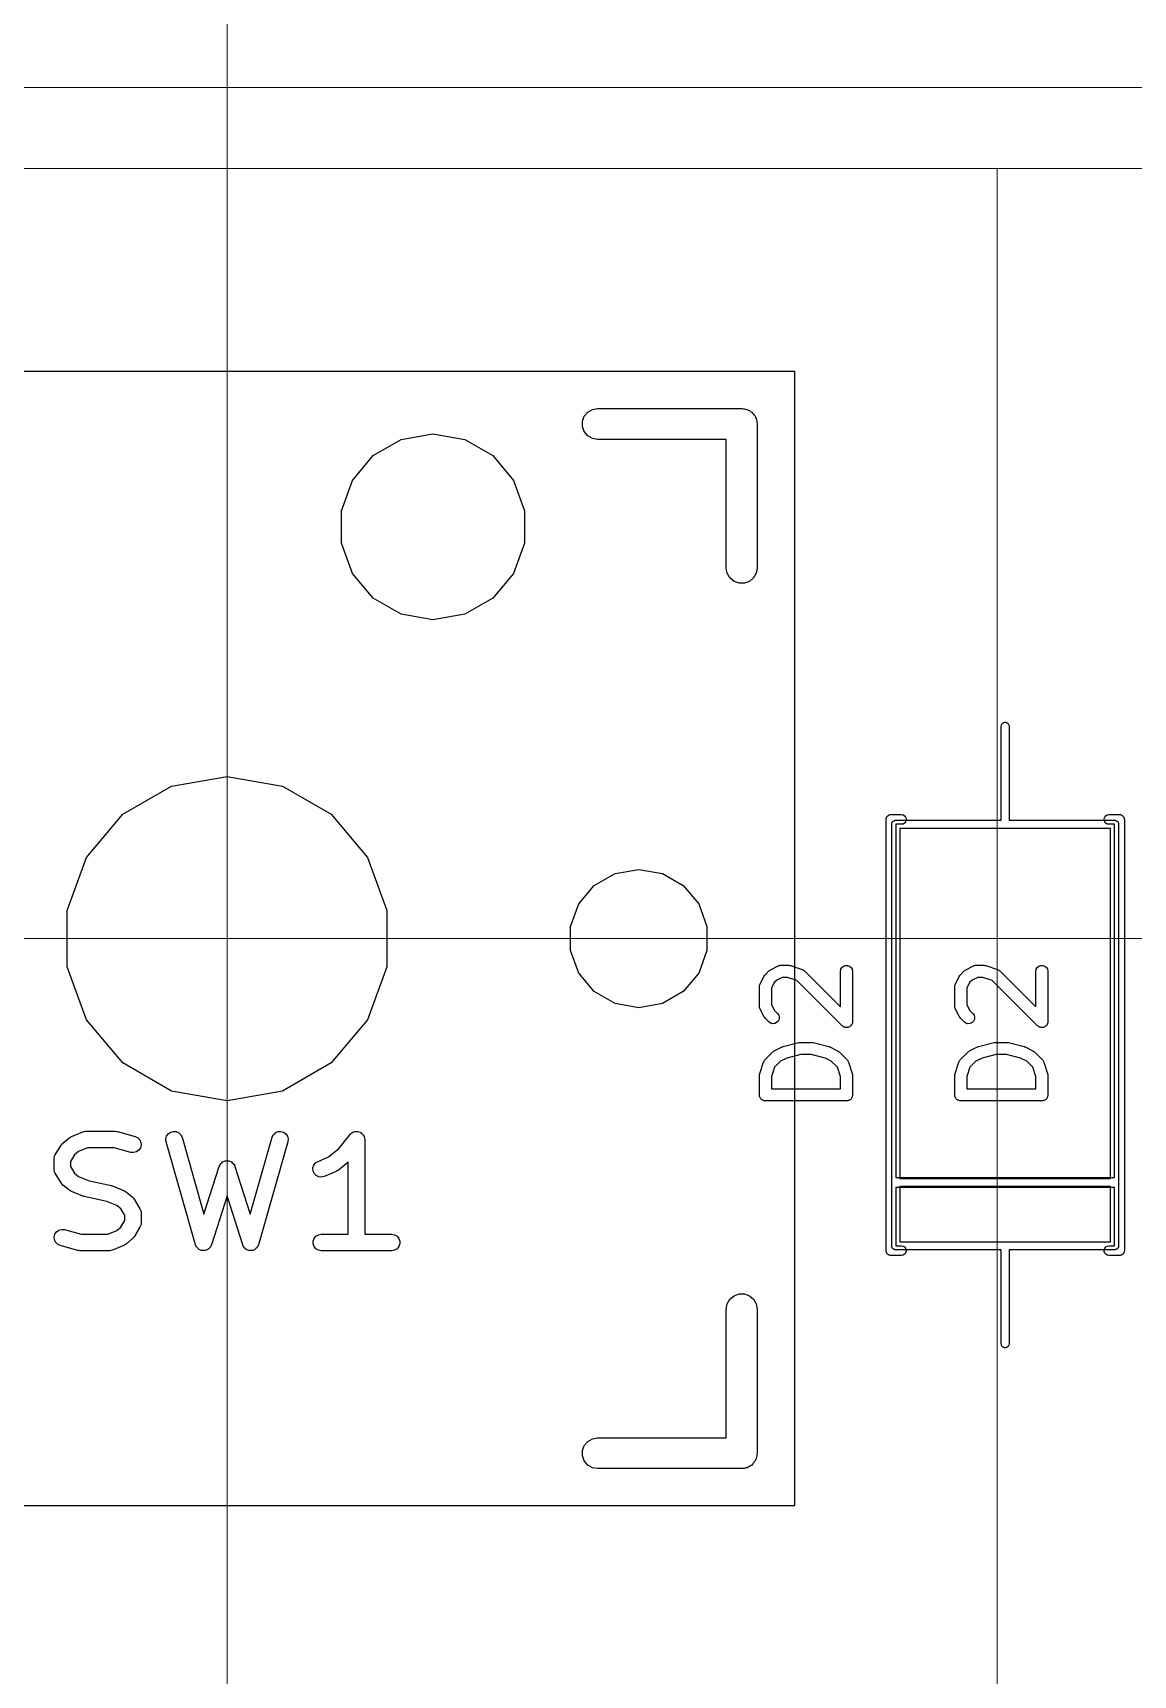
# Model space of a CAD drawing. Header units: millimetres. Extents: x 24 to 200, y 24 to 188.
# Drawn here: x 79.63 to 93.2, y 127.54 to 147.8 of the extents above; entities that cross this region are included whole.
import ezdxf

# ---------------------------------------------------------------- set-up
doc = ezdxf.new("R2010")
doc.units = ezdxf.units.MM
for name, color, linetype in [('3_SwitchPlate', 6, 'Continuous'), ('5_左天板', 1, 'Continuous'), ('6_右天板', 230, 'Continuous'), ('7_PCBサンプル', 7, 'Continuous')]:
    doc.layers.add(name, color=color, linetype=linetype)
doc.layers.add('補助線', color=4, linetype='Continuous', lineweight=5, transparency=0.5)

# ---------------------------------------------------------------- blocks, each defined once
blk = doc.blocks.new('hhskb2-F.SilkS')
at = {"layer": '7_PCBサンプル'}
for p, q in [((73.3844, -43.6169), (73.407, -43.5547)), ((73.407, -43.5547), (73.4495, -43.5041)), ((73.4495, -43.5041), (73.5068, -43.471)), ((73.5068, -43.471), (73.572, -43.4595)), ((73.572, -43.4595), (75.35, -43.4595)), ((75.35, -43.4595), (75.3664, -43.4624)), ((75.3664, -43.4624), (75.3831, -43.4624)), ((75.3831, -43.4624), (75.3987, -43.4681)), ((75.3987, -43.4681), (75.4152, -43.471)), ((75.4152, -43.471), (75.4296, -43.4793)), ((75.4296, -43.4793), (75.4453, -43.485)), ((75.4453, -43.485), (75.458, -43.4957)), ((75.458, -43.4957), (75.4725, -43.5041)), ((75.4725, -43.5041), (75.4832, -43.5168)), ((75.4832, -43.5168), (75.4959, -43.5275)), ((75.4959, -43.5275), (75.5043, -43.542)), ((75.5043, -43.542), (75.515, -43.5547)), ((75.515, -43.5547), (75.5207, -43.5704)), ((73.3844, -43.6831), (73.3844, -43.6169)), ((73.407, -43.7452), (73.3844, -43.6831)), ((73.4495, -43.7959), (73.407, -43.7452)), ((75.5207, -43.5704), (75.529, -43.5848)), ((75.529, -43.5848), (75.5319, -43.6013)), ((75.5319, -43.6013), (75.5376, -43.6169)), ((75.5376, -43.6169), (75.5376, -43.6336)), ((75.5376, -43.6336), (75.5405, -43.65)), ((75.5405, -43.65), (75.5405, -45.428)), ((70.8025, -44.0411), (71.1476, -43.8418)), ((71.1476, -43.8418), (71.54, -43.7726)), ((71.54, -43.7726), (71.9324, -43.8418)), ((71.9324, -43.8418), (72.2775, -44.0411)), ((73.5068, -43.829), (73.4495, -43.7959)), ((73.572, -43.8405), (73.5068, -43.829)), ((75.1595, -43.8405), (73.572, -43.8405)), ((75.1595, -45.428), (75.1595, -43.8405)), ((70.5464, -44.3463), (70.8025, -44.0411)), ((72.2775, -44.0411), (72.5336, -44.3463)), ((70.4101, -44.7208), (70.5464, -44.3463)), ((72.5336, -44.3463), (72.6699, -44.7208)), ((70.4101, -45.1192), (70.4101, -44.7208)), ((72.6699, -44.7208), (72.6699, -45.1192)), ((70.5464, -45.4937), (70.4101, -45.1192)), ((72.6699, -45.1192), (72.5336, -45.4937)), ((70.8025, -45.7989), (70.5464, -45.4937)), ((72.5336, -45.4937), (72.2775, -45.7989)), ((75.171, -45.4932), (75.1595, -45.428)), ((75.2041, -45.5505), (75.171, -45.4932)), ((75.2548, -45.593), (75.2041, -45.5505)), ((75.3169, -45.6156), (75.2548, -45.593)), ((75.4453, -45.593), (75.3831, -45.6156)), ((75.4959, -45.5505), (75.4453, -45.593)), ((75.529, -45.4932), (75.4959, -45.5505)), ((75.5405, -45.428), (75.529, -45.4932)), ((75.3831, -45.6156), (75.3169, -45.6156)), ((71.1476, -45.9982), (70.8025, -45.7989)), ((71.54, -46.0674), (71.1476, -45.9982)), ((71.9324, -45.9982), (71.54, -46.0674)), ((72.2775, -45.7989), (71.9324, -45.9982)), ((68.3154, -48.1192), (69, -47.9985)), ((69, -47.9985), (69.6846, -48.1192)), ((67.7134, -48.4667), (68.3154, -48.1192)), ((69.6846, -48.1192), (70.2865, -48.4667)), ((67.2666, -48.9992), (67.7134, -48.4667)), ((70.2865, -48.4667), (70.7334, -48.9992)), ((77.13, -48.53), (77.1309, -48.5248)), ((77.13, -53.85), (77.13, -48.53)), ((77.1309, -48.5196), (77.1327, -48.5147)), ((77.1309, -48.5248), (77.1309, -48.5196)), ((77.1327, -48.5147), (77.1336, -48.5095)), ((77.1336, -48.5095), (77.1362, -48.5049)), ((77.1362, -48.5049), (77.138, -48.5)), ((77.138, -48.5), (77.1414, -48.496)), ((77.1414, -48.496), (77.144, -48.4914)), ((77.144, -48.4914), (77.1481, -48.4881)), ((77.1481, -48.4881), (77.1514, -48.484)), ((77.1514, -48.484), (77.156, -48.4814)), ((77.156, -48.4814), (77.16, -48.478)), ((77.16, -48.478), (77.1649, -48.4762)), ((77.1649, -48.4762), (77.1695, -48.4736)), ((77.1695, -48.4736), (77.1747, -48.4727)), ((77.1747, -48.4727), (77.1796, -48.4709)), ((77.1796, -48.4709), (77.1848, -48.4709)), ((77.1848, -48.4709), (77.19, -48.47)), ((77.19, -48.47), (77.32, -48.47)), ((77.32, -48.59), (77.25, -48.59)), ((77.25, -48.59), (77.25, -52.95)), ((77.32, -48.47), (77.3405, -48.4736)), ((77.3405, -48.5864), (77.32, -48.59)), ((77.3405, -48.4736), (77.3586, -48.484)), ((77.3586, -48.576), (77.3405, -48.5864)), ((77.3586, -48.484), (77.372, -48.5)), ((77.372, -48.56), (77.3586, -48.576)), ((77.372, -48.5), (77.3791, -48.5196)), ((77.3791, -48.5404), (77.372, -48.56)), ((77.3791, -48.5196), (77.3791, -48.5404)), ((79.8209, -48.5196), (79.828, -48.5)), ((79.8209, -48.5404), (79.8209, -48.5196)), ((79.828, -48.56), (79.8209, -48.5404)), ((79.828, -48.5), (79.8414, -48.484)), ((79.8414, -48.576), (79.828, -48.56)), ((79.8414, -48.484), (79.8595, -48.4736)), ((79.8595, -48.5864), (79.8414, -48.576)), ((79.8595, -48.4736), (79.88, -48.47)), ((79.88, -48.59), (79.8595, -48.5864)), ((79.88, -48.47), (80.01, -48.47)), ((79.95, -48.59), (79.88, -48.59)), ((79.95, -52.95), (79.95, -48.59)), ((80.01, -48.47), (80.0152, -48.4709)), ((80.0152, -48.4709), (80.0204, -48.4709)), ((80.0204, -48.4709), (80.0253, -48.4727)), ((80.0253, -48.4727), (80.0305, -48.4736)), ((80.0305, -48.4736), (80.0351, -48.4762)), ((80.0351, -48.4762), (80.04, -48.478)), ((80.04, -48.478), (80.044, -48.4814)), ((80.044, -48.4814), (80.0486, -48.484)), ((80.0486, -48.484), (80.0519, -48.4881)), ((80.0519, -48.4881), (80.056, -48.4914)), ((80.056, -48.4914), (80.0586, -48.496)), ((80.0586, -48.496), (80.062, -48.5)), ((80.062, -48.5), (80.0638, -48.5049)), ((80.0638, -48.5049), (80.0664, -48.5095)), ((80.0664, -48.5095), (80.0673, -48.5147)), ((80.0673, -48.5147), (80.0691, -48.5196)), ((80.0691, -48.5196), (80.0691, -48.5248)), ((80.0691, -48.5248), (80.07, -48.53)), ((80.07, -48.53), (80.07, -53.85)), ((67.0289, -49.6524), (67.2666, -48.9992)), ((70.7334, -48.9992), (70.9711, -49.6524)), ((73.531, -49.3457), (73.7879, -49.1974)), ((73.7879, -49.1974), (74.08, -49.1458)), ((74.08, -49.1458), (74.3721, -49.1974)), ((74.3721, -49.1974), (74.629, -49.3457)), ((73.3403, -49.5729), (73.531, -49.3457)), ((74.629, -49.3457), (74.8197, -49.5729)), ((73.2388, -49.8517), (73.3403, -49.5729)), ((74.8197, -49.5729), (74.9212, -49.8517)), ((67.0289, -50.3476), (67.0289, -49.6524)), ((70.9711, -49.6524), (70.9711, -50.3476)), ((73.2388, -50.1483), (73.2388, -49.8517)), ((74.9212, -49.8517), (74.9212, -50.1483)), ((73.3403, -50.4271), (73.2388, -50.1483)), ((74.9212, -50.1483), (74.8197, -50.4271)), ((67.2666, -51.0008), (67.0289, -50.3476)), ((70.9711, -50.3476), (70.7334, -51.0008)), ((73.531, -50.6543), (73.3403, -50.4271)), ((74.8197, -50.4271), (74.629, -50.6543)), ((75.6229, -50.466), (75.6301, -50.4563)), ((75.6301, -50.4563), (75.637, -50.4465)), ((75.637, -50.4465), (75.6846, -50.3989)), ((75.6846, -50.3989), (75.6944, -50.392)), ((75.6944, -50.392), (75.7041, -50.3848)), ((75.7041, -50.3848), (75.7993, -50.3372)), ((75.7993, -50.3372), (75.8035, -50.336)), ((75.8035, -50.336), (75.8072, -50.3338)), ((75.8072, -50.3338), (75.8159, -50.3323)), ((75.8159, -50.3323), (75.8243, -50.3298)), ((75.8243, -50.3298), (75.8286, -50.33)), ((75.8286, -50.33), (75.8329, -50.3293)), ((75.8329, -50.3293), (75.9281, -50.3293)), ((75.9281, -50.3293), (75.9399, -50.3314)), ((75.9399, -50.3314), (75.9518, -50.3331)), ((75.9518, -50.3331), (76.0947, -50.3808)), ((76.0947, -50.3808), (76.0985, -50.3828)), ((76.0985, -50.3828), (76.1026, -50.3839)), ((76.1026, -50.3839), (76.1098, -50.389)), ((76.1098, -50.389), (76.1176, -50.3932)), ((76.1176, -50.3932), (76.1204, -50.3964)), ((76.1204, -50.3964), (76.124, -50.3989)), ((76.124, -50.3989), (76.5674, -50.8423)), ((76.5674, -50.4043), (76.5719, -50.3786)), ((76.5674, -50.8423), (76.5674, -50.4043)), ((76.5719, -50.3786), (76.5849, -50.3561)), ((76.5849, -50.3561), (76.6049, -50.3393)), ((76.6049, -50.3393), (76.6294, -50.3304)), ((76.6294, -50.3304), (76.6554, -50.3304)), ((76.6554, -50.3304), (76.6799, -50.3393)), ((76.6799, -50.3393), (76.6998, -50.3561)), ((76.6998, -50.3561), (76.7129, -50.3786)), ((76.7129, -50.3786), (76.7174, -50.4043)), ((76.7174, -50.4043), (76.7174, -51.0233)), ((73.7879, -50.8026), (73.531, -50.6543)), ((74.629, -50.6543), (74.3721, -50.8026)), ((75.5674, -50.5948), (75.5681, -50.5905)), ((75.5674, -50.8329), (75.5674, -50.5948)), ((75.5679, -50.5862), (75.5704, -50.5778)), ((75.5681, -50.5905), (75.5679, -50.5862)), ((75.5704, -50.5778), (75.5719, -50.5691)), ((75.5719, -50.5691), (75.5741, -50.5654)), ((75.5741, -50.5654), (75.5753, -50.5612)), ((75.5753, -50.5612), (75.6229, -50.466)), ((75.7516, -50.5439), (75.7174, -50.6125)), ((75.7174, -50.6125), (75.7174, -50.8152)), ((75.782, -50.5135), (75.7516, -50.5439)), ((75.8506, -50.4793), (75.782, -50.5135)), ((75.9159, -50.4793), (75.8506, -50.4793)), ((76.0304, -50.5175), (75.9159, -50.4793)), ((76.5893, -51.0764), (76.0304, -50.5175)), ((74.08, -50.8541), (73.7879, -50.8026)), ((74.3721, -50.8026), (74.08, -50.8541)), ((75.5681, -50.8371), (75.5674, -50.8329)), ((75.5679, -50.8414), (75.5681, -50.8371)), ((75.5704, -50.8499), (75.5679, -50.8414)), ((75.5719, -50.8585), (75.5704, -50.8499)), ((75.5741, -50.8623), (75.5719, -50.8585)), ((75.7174, -50.8152), (75.7516, -50.8837)), ((67.7134, -51.5332), (67.2666, -51.0008)), ((70.7334, -51.0008), (70.2865, -51.5332)), ((75.5753, -50.8664), (75.5741, -50.8623)), ((75.6229, -50.9616), (75.5753, -50.8664)), ((75.6301, -50.9713), (75.6229, -50.9616)), ((75.637, -50.9811), (75.6301, -50.9713)), ((75.6846, -51.0287), (75.637, -50.9811)), ((75.7059, -51.0437), (75.6846, -51.0287)), ((75.7311, -51.0504), (75.7059, -51.0437)), ((75.757, -51.0482), (75.7311, -51.0504)), ((75.7516, -50.8837), (75.7907, -50.9227)), ((75.7806, -51.0372), (75.757, -51.0482)), ((75.7991, -51.0187), (75.7806, -51.0372)), ((75.7907, -50.9227), (75.8056, -50.944)), ((75.8101, -50.9951), (75.7991, -51.0187)), ((75.8056, -50.944), (75.8123, -50.9692)), ((75.8123, -50.9692), (75.8101, -50.9951)), ((76.708, -51.0575), (76.7038, -51.0664)), ((76.7129, -51.049), (76.708, -51.0575)), ((76.7134, -51.0457), (76.7129, -51.049)), ((76.7148, -51.0427), (76.7134, -51.0457)), ((76.7157, -51.033), (76.7148, -51.0427)), ((76.7174, -51.0233), (76.7157, -51.033)), ((76.5974, -51.082), (76.5893, -51.0764)), ((76.6049, -51.0883), (76.5974, -51.082)), ((76.608, -51.0894), (76.6049, -51.0883)), ((76.6107, -51.0913), (76.608, -51.0894)), ((76.6202, -51.0938), (76.6107, -51.0913)), ((76.6294, -51.0972), (76.6202, -51.0938)), ((76.6327, -51.0972), (76.6294, -51.0972)), ((76.6358, -51.098), (76.6327, -51.0972)), ((76.6456, -51.0972), (76.6358, -51.098)), ((76.6554, -51.0972), (76.6456, -51.0972)), ((76.6585, -51.0961), (76.6554, -51.0972)), ((76.6618, -51.0958), (76.6585, -51.0961)), ((76.6707, -51.0916), (76.6618, -51.0958)), ((76.6799, -51.0883), (76.6707, -51.0916)), ((76.6824, -51.0862), (76.6799, -51.0883)), ((76.6854, -51.0848), (76.6824, -51.0862)), ((76.6923, -51.0778), (76.6854, -51.0848)), ((76.6998, -51.0715), (76.6923, -51.0778)), ((76.7015, -51.0687), (76.6998, -51.0715)), ((76.7038, -51.0664), (76.7015, -51.0687)), ((75.637, -51.4941), (75.7322, -51.3989)), ((75.7322, -51.3989), (75.742, -51.392)), ((75.742, -51.392), (75.7517, -51.3848)), ((75.7517, -51.3848), (75.8469, -51.3372)), ((75.8469, -51.3372), (75.8548, -51.3349)), ((75.8548, -51.3349), (75.8623, -51.3315)), ((75.8623, -51.3315), (76.0528, -51.2839)), ((76.0802, -51.4317), (75.9067, -51.475)), ((76.0528, -51.2839), (76.0619, -51.2833)), ((76.0619, -51.2833), (76.071, -51.2817)), ((76.071, -51.2817), (76.2138, -51.2817)), ((76.2046, -51.4317), (76.0802, -51.4317)), ((76.3781, -51.475), (76.2046, -51.4317)), ((76.2138, -51.2817), (76.2228, -51.2833)), ((76.2228, -51.2833), (76.232, -51.2839)), ((76.232, -51.2839), (76.4225, -51.3315)), ((76.4225, -51.3315), (76.43, -51.3349)), ((76.43, -51.3349), (76.4378, -51.3372)), ((76.4378, -51.3372), (76.5331, -51.3848)), ((76.5331, -51.3848), (76.5427, -51.392)), ((76.5427, -51.392), (76.5526, -51.3989)), ((76.5526, -51.3989), (76.6478, -51.4941)), ((68.3154, -51.8808), (67.7134, -51.5332)), ((70.2865, -51.5332), (69.6846, -51.8808)), ((75.5695, -51.6782), (75.5712, -51.6663)), ((75.5712, -51.6663), (75.6188, -51.5234)), ((75.6188, -51.5234), (75.6209, -51.5196)), ((75.6209, -51.5196), (75.622, -51.5154)), ((75.622, -51.5154), (75.6271, -51.5082)), ((75.6271, -51.5082), (75.6313, -51.5005)), ((75.6313, -51.5005), (75.6345, -51.4977)), ((75.6345, -51.4977), (75.637, -51.4941)), ((75.7556, -51.5877), (75.7174, -51.7022)), ((75.8297, -51.5135), (75.7556, -51.5877)), ((75.9067, -51.475), (75.8297, -51.5135)), ((76.4551, -51.5135), (76.3781, -51.475)), ((76.5292, -51.5877), (76.4551, -51.5135)), ((76.5674, -51.7022), (76.5292, -51.5877)), ((76.6478, -51.4941), (76.6503, -51.4977)), ((76.6503, -51.4977), (76.6535, -51.5005)), ((76.6535, -51.5005), (76.6577, -51.5082)), ((76.6577, -51.5082), (76.6627, -51.5154)), ((76.6627, -51.5154), (76.6639, -51.5196)), ((76.6639, -51.5196), (76.6659, -51.5234)), ((76.6659, -51.5234), (76.7135, -51.6663)), ((76.7135, -51.6663), (76.7153, -51.6782)), ((75.5674, -51.69), (75.5695, -51.6782)), ((75.5674, -51.9281), (75.5674, -51.69)), ((75.7174, -51.7022), (75.7174, -51.8531)), ((75.7174, -51.8531), (76.5674, -51.8531)), ((76.5674, -51.8531), (76.5674, -51.7022)), ((76.7153, -51.6782), (76.7174, -51.69)), ((76.7174, -51.69), (76.7174, -51.9281)), ((69, -52.0015), (68.3154, -51.8808)), ((69.6846, -51.8808), (69, -52.0015)), ((75.5685, -51.9346), (75.5674, -51.9281)), ((75.5685, -51.9411), (75.5685, -51.9346)), ((75.5708, -51.9473), (75.5685, -51.9411)), ((75.5719, -51.9537), (75.5708, -51.9473)), ((75.5752, -51.9594), (75.5719, -51.9537)), ((75.5774, -51.9656), (75.5752, -51.9594)), ((75.5816, -51.9706), (75.5774, -51.9656)), ((75.5849, -51.9763), (75.5816, -51.9706)), ((75.59, -51.9805), (75.5849, -51.9763)), ((75.5942, -51.9855), (75.59, -51.9805)), ((75.5999, -51.9888), (75.5942, -51.9855)), ((75.6049, -51.993), (75.5999, -51.9888)), ((75.611, -51.9953), (75.6049, -51.993)), ((75.6167, -51.9986), (75.611, -51.9953)), ((75.6232, -51.9997), (75.6167, -51.9986)), ((75.6294, -52.002), (75.6232, -51.9997)), ((75.6359, -52.002), (75.6294, -52.002)), ((75.6424, -52.0031), (75.6359, -52.002)), ((76.6424, -52.0031), (75.6424, -52.0031)), ((76.6488, -52.002), (76.6424, -52.0031)), ((76.6554, -52.002), (76.6488, -52.002)), ((76.6616, -51.9997), (76.6554, -52.002)), ((76.668, -51.9986), (76.6616, -51.9997)), ((76.6737, -51.9953), (76.668, -51.9986)), ((76.6799, -51.993), (76.6737, -51.9953)), ((76.6849, -51.9888), (76.6799, -51.993)), ((76.6906, -51.9855), (76.6849, -51.9888)), ((76.6948, -51.9805), (76.6906, -51.9855)), ((76.6998, -51.9763), (76.6948, -51.9805)), ((76.7031, -51.9706), (76.6998, -51.9763)), ((76.7073, -51.9656), (76.7031, -51.9706)), ((76.7096, -51.9594), (76.7073, -51.9656)), ((76.7129, -51.9537), (76.7096, -51.9594)), ((76.714, -51.9473), (76.7129, -51.9537)), ((76.7162, -51.9411), (76.714, -51.9473)), ((76.7174, -51.9281), (76.7162, -51.9346)), ((76.7162, -51.9346), (76.7162, -51.9411)), ((66.9755, -52.5224), (67.0481, -52.4619)), ((67.0481, -52.4619), (67.0613, -52.4544)), ((67.0613, -52.4544), (67.0741, -52.4462)), ((67.0741, -52.4462), (67.2192, -52.3857)), ((67.2192, -52.3857), (67.2215, -52.3852)), ((67.2215, -52.3852), (67.2235, -52.3841)), ((67.2235, -52.3841), (67.2387, -52.3814)), ((67.2387, -52.3814), (67.2536, -52.378)), ((67.2536, -52.378), (67.256, -52.3783)), ((67.256, -52.3783), (67.2583, -52.3779)), ((67.2583, -52.3779), (67.6211, -52.3779)), ((67.6211, -52.3779), (67.6347, -52.3803)), ((67.6347, -52.3803), (67.6483, -52.3816)), ((67.6483, -52.3816), (67.866, -52.4421)), ((67.866, -52.4421), (67.8979, -52.4573)), ((67.8979, -52.4573), (67.9226, -52.4825)), ((67.9226, -52.4825), (67.9372, -52.5146)), ((68.2455, -52.4723), (68.2541, -52.4381)), ((68.2492, -52.5074), (68.2455, -52.4723)), ((68.2541, -52.4381), (68.2738, -52.4089)), ((68.2738, -52.4089), (68.3024, -52.3882)), ((68.3024, -52.3882), (68.3363, -52.3785)), ((68.3363, -52.3785), (68.3715, -52.381)), ((68.3715, -52.381), (68.4038, -52.3953)), ((68.4038, -52.3953), (68.4291, -52.4199)), ((68.4291, -52.4199), (68.4445, -52.4516)), ((68.4445, -52.4516), (68.7152, -53.399)), ((69.2848, -53.399), (69.5555, -52.4516)), ((69.5555, -52.4516), (69.5709, -52.4199)), ((69.5709, -52.4199), (69.5962, -52.3953)), ((69.5962, -52.3953), (69.6285, -52.381)), ((69.6285, -52.381), (69.6637, -52.3785)), ((69.6637, -52.3785), (69.6976, -52.3882)), ((69.6976, -52.3882), (69.7262, -52.4089)), ((69.7262, -52.4089), (69.7459, -52.4381)), ((69.7459, -52.4381), (69.7545, -52.4723)), ((69.7545, -52.4723), (69.7508, -52.5074)), ((70.3785, -52.5895), (70.5172, -52.4161)), ((70.5172, -52.4161), (70.5181, -52.4153)), ((70.5181, -52.4153), (70.5187, -52.4142)), ((70.5187, -52.4142), (70.5313, -52.4036)), ((70.5313, -52.4036), (70.5437, -52.3927)), ((70.5437, -52.3927), (70.5448, -52.3923)), ((70.5448, -52.3923), (70.5458, -52.3915)), ((70.5458, -52.3915), (70.5612, -52.3859)), ((70.5612, -52.3859), (70.5766, -52.3799)), ((70.5766, -52.3799), (70.5778, -52.3799)), ((70.5778, -52.3799), (70.5789, -52.3795)), ((70.5789, -52.3795), (70.5954, -52.3795)), ((70.5954, -52.3795), (70.6119, -52.3791)), ((70.6119, -52.3791), (70.613, -52.3795)), ((70.613, -52.3795), (70.6142, -52.3795)), ((70.6142, -52.3795), (70.6297, -52.3851)), ((70.6297, -52.3851), (70.6453, -52.3904)), ((70.6453, -52.3904), (70.6462, -52.3911)), ((70.6462, -52.3911), (70.6474, -52.3915)), ((70.6474, -52.3915), (70.66, -52.4021)), ((70.66, -52.4021), (70.6729, -52.4124)), ((70.6729, -52.4124), (70.6735, -52.4134)), ((70.6735, -52.4134), (70.6744, -52.4142)), ((70.6744, -52.4142), (70.6826, -52.4285)), ((70.6826, -52.4285), (70.6912, -52.4426)), ((70.6912, -52.4426), (70.6914, -52.4437)), ((70.6914, -52.4437), (70.692, -52.4448)), ((70.692, -52.4448), (70.6949, -52.461)), ((70.6949, -52.461), (70.6981, -52.4771)), ((70.6981, -52.4771), (70.698, -52.4783)), ((70.698, -52.4783), (70.6982, -52.4795)), ((70.6982, -52.4795), (70.6982, -53.6479)), ((66.8725, -52.6867), (66.8774, -52.6782)), ((66.8774, -52.6782), (66.8809, -52.6692)), ((66.8809, -52.6692), (66.9535, -52.5482)), ((66.9535, -52.5482), (66.9646, -52.5354)), ((66.9646, -52.5354), (66.9755, -52.5224)), ((67.1188, -52.6675), (67.0696, -52.7496)), ((67.1664, -52.6279), (67.1188, -52.6675)), ((67.2786, -52.5811), (67.1664, -52.6279)), ((67.6073, -52.5811), (67.2786, -52.5811)), ((67.8117, -52.6379), (67.6073, -52.5811)), ((67.8468, -52.6413), (67.8117, -52.6379)), ((67.8809, -52.6325), (67.8468, -52.6413)), ((67.91, -52.6125), (67.8809, -52.6325)), ((67.9305, -52.5838), (67.91, -52.6125)), ((67.94, -52.5498), (67.9305, -52.5838)), ((67.9372, -52.5146), (67.94, -52.5498)), ((68.612, -53.7774), (68.2492, -52.5074)), ((69.7508, -52.5074), (69.388, -53.7774)), ((70.253, -52.694), (70.3785, -52.5895)), ((66.8664, -52.7214), (66.8681, -52.7118)), ((66.8664, -52.8424), (66.8664, -52.7214)), ((66.8681, -52.852), (66.8664, -52.8424)), ((66.8681, -52.7118), (66.8683, -52.7021)), ((66.8683, -52.8617), (66.8681, -52.852)), ((66.8683, -52.7021), (66.8711, -52.6946)), ((66.8711, -52.8692), (66.8683, -52.8617)), ((66.8711, -52.6946), (66.8725, -52.6867)), ((66.8725, -52.8771), (66.8711, -52.8692)), ((66.8774, -52.8856), (66.8725, -52.8771)), ((66.8809, -52.8947), (66.8774, -52.8856)), ((67.0696, -52.7496), (67.0696, -52.8142)), ((67.0696, -52.8142), (67.1188, -52.8963)), ((68.7152, -53.399), (68.9032, -52.8114)), ((68.9032, -52.8114), (68.9051, -52.8078)), ((68.9051, -52.8078), (68.906, -52.8039)), ((68.906, -52.8039), (68.9133, -52.7923)), ((68.9133, -52.7923), (68.9197, -52.7802)), ((68.9197, -52.7802), (68.9226, -52.7775)), ((68.9226, -52.7775), (68.9248, -52.7741)), ((68.9248, -52.7741), (68.9356, -52.7657)), ((68.9356, -52.7657), (68.9458, -52.7565)), ((68.9458, -52.7565), (68.9495, -52.7549)), ((68.9495, -52.7549), (68.9527, -52.7525)), ((68.9527, -52.7525), (68.9658, -52.7483)), ((68.9658, -52.7483), (68.9784, -52.7431)), ((68.9784, -52.7431), (68.9825, -52.7429)), ((68.9825, -52.7429), (68.9863, -52.7417)), ((68.9863, -52.7417), (69, -52.7422)), ((69, -52.7422), (69.0137, -52.7417)), ((69.0137, -52.7417), (69.0175, -52.7429)), ((69.0175, -52.7429), (69.0216, -52.7431)), ((69.0216, -52.7431), (69.0343, -52.7483)), ((69.0343, -52.7483), (69.0473, -52.7525)), ((69.0473, -52.7525), (69.0505, -52.7549)), ((69.0505, -52.7549), (69.0542, -52.7565)), ((69.0542, -52.7565), (69.0644, -52.7657)), ((69.0644, -52.7657), (69.0752, -52.7741)), ((69.0752, -52.7741), (69.0774, -52.7775)), ((69.0774, -52.7775), (69.0803, -52.7802)), ((69.0803, -52.7802), (69.0867, -52.7923)), ((69.0867, -52.7923), (69.094, -52.8039)), ((69.094, -52.8039), (69.0949, -52.8078)), ((69.0949, -52.8078), (69.0968, -52.8114)), ((69.0968, -52.8114), (69.2848, -53.399)), ((70.0604, -52.8293), (70.0709, -52.7957)), ((70.062, -52.8646), (70.0604, -52.8293)), ((70.0756, -52.8971), (70.062, -52.8646)), ((70.0709, -52.7957), (70.0923, -52.7676)), ((70.0923, -52.7676), (70.1221, -52.7486)), ((70.1221, -52.7486), (70.253, -52.694)), ((70.3454, -52.8757), (70.2002, -52.9362)), ((70.3582, -52.8675), (70.3454, -52.8757)), ((70.3713, -52.86), (70.3582, -52.8675)), ((70.495, -52.7569), (70.3713, -52.86)), ((70.495, -53.6479), (70.495, -52.7569)), ((66.9535, -53.0156), (66.8809, -52.8947)), ((66.9646, -53.0284), (66.9535, -53.0156)), ((66.9755, -53.0414), (66.9646, -53.0284)), ((67.0481, -53.1019), (66.9755, -53.0414)), ((67.1188, -52.8963), (67.1664, -52.9359)), ((67.1664, -52.9359), (67.2885, -52.9868)), ((67.2885, -52.9868), (67.5693, -53.0453)), ((67.5693, -53.0453), (67.5782, -53.0489)), ((67.5782, -53.0489), (67.5876, -53.051)), ((67.5876, -53.051), (67.7328, -53.1115)), ((70.0995, -52.9231), (70.0756, -52.8971)), ((70.1308, -52.9393), (70.0995, -52.9231)), ((70.1658, -52.9439), (70.1308, -52.9393)), ((70.2002, -52.9362), (70.1658, -52.9439)), ((77.25, -52.95), (79.95, -52.95)), ((79.95, -53.07), (77.25, -53.07)), ((77.25, -53.07), (77.25, -53.79)), ((79.95, -53.79), (79.95, -53.07)), ((67.0613, -53.1094), (67.0481, -53.1019)), ((67.0741, -53.1176), (67.0613, -53.1094)), ((67.2192, -53.1781), (67.0741, -53.1176)), ((67.2286, -53.1802), (67.2192, -53.1781)), ((67.2376, -53.1837), (67.2286, -53.1802)), ((67.5184, -53.2423), (67.2376, -53.1837)), ((67.6405, -53.2931), (67.5184, -53.2423)), ((67.688, -53.3327), (67.6405, -53.2931)), ((67.7328, -53.1115), (67.7456, -53.1196)), ((67.7456, -53.1196), (67.7588, -53.1272)), ((67.7588, -53.1272), (67.8313, -53.1877)), ((67.8313, -53.1877), (67.8423, -53.2006)), ((67.8423, -53.2006), (67.8534, -53.2134)), ((67.8534, -53.2134), (67.926, -53.3344)), ((69, -53.1757), (68.8065, -53.7805)), ((69.1935, -53.7805), (69, -53.1757)), ((67.7373, -53.4148), (67.688, -53.3327)), ((67.688, -53.5615), (67.7373, -53.4795)), ((67.7373, -53.4795), (67.7373, -53.4148)), ((67.926, -53.3344), (67.9295, -53.3435)), ((67.9295, -53.3435), (67.9343, -53.3519)), ((67.9343, -53.3519), (67.9357, -53.3598)), ((67.9357, -53.3598), (67.9386, -53.3673)), ((67.9386, -53.3673), (67.9388, -53.3771)), ((67.9388, -53.3771), (67.9405, -53.3867)), ((67.9405, -53.3867), (67.9405, -53.5076)), ((66.8669, -53.6793), (66.8763, -53.6453)), ((66.8696, -53.7144), (66.8669, -53.6793)), ((66.8763, -53.6453), (66.8968, -53.6166)), ((66.8968, -53.6166), (66.9259, -53.5966)), ((66.9259, -53.5966), (66.9601, -53.5878)), ((66.9601, -53.5878), (66.9952, -53.5912)), ((66.9952, -53.5912), (67.1996, -53.6479)), ((67.1996, -53.6479), (67.5282, -53.6479)), ((67.5282, -53.6479), (67.6405, -53.6012)), ((67.6405, -53.6012), (67.688, -53.5615)), ((67.8423, -53.6937), (67.8313, -53.7066)), ((67.8534, -53.6808), (67.8423, -53.6937)), ((67.926, -53.5599), (67.8534, -53.6808)), ((67.9295, -53.5508), (67.926, -53.5599)), ((67.9343, -53.5424), (67.9295, -53.5508)), ((67.9357, -53.5344), (67.9343, -53.5424)), ((67.9386, -53.5269), (67.9357, -53.5344)), ((67.9388, -53.5172), (67.9386, -53.5269)), ((67.9405, -53.5076), (67.9388, -53.5172)), ((70.0611, -53.7319), (70.0732, -53.6987)), ((70.0732, -53.6987), (70.0958, -53.6717)), ((70.0958, -53.6717), (70.1264, -53.6541)), ((70.1264, -53.6541), (70.1611, -53.6479)), ((70.1611, -53.6479), (70.495, -53.6479)), ((70.6982, -53.6479), (71.032, -53.6479)), ((71.032, -53.6479), (71.0667, -53.6541)), ((71.0667, -53.6541), (71.0973, -53.6717)), ((71.0973, -53.6717), (71.12, -53.6987)), ((71.12, -53.6987), (71.1321, -53.7319)), ((66.8842, -53.7466), (66.8696, -53.7144)), ((66.909, -53.7717), (66.8842, -53.7466)), ((66.9408, -53.7869), (66.909, -53.7717)), ((67.1585, -53.8474), (66.9408, -53.7869)), ((67.1722, -53.8487), (67.1585, -53.8474)), ((67.1857, -53.8511), (67.1722, -53.8487)), ((67.5486, -53.8511), (67.1857, -53.8511)), ((67.5509, -53.8507), (67.5486, -53.8511)), ((67.5532, -53.851), (67.5509, -53.8507)), ((67.5682, -53.8477), (67.5532, -53.851)), ((67.5833, -53.845), (67.5682, -53.8477)), ((67.5854, -53.8438), (67.5833, -53.845)), ((67.5876, -53.8433), (67.5854, -53.8438)), ((67.7328, -53.7828), (67.5876, -53.8433)), ((67.7456, -53.7746), (67.7328, -53.7828)), ((67.7588, -53.7671), (67.7456, -53.7746)), ((67.8313, -53.7066), (67.7588, -53.7671)), ((68.6145, -53.7825), (68.612, -53.7774)), ((68.6157, -53.788), (68.6145, -53.7825)), ((68.6222, -53.7983), (68.6157, -53.788)), ((68.6275, -53.8092), (68.6222, -53.7983)), ((68.6315, -53.8131), (68.6275, -53.8092)), ((68.6345, -53.8178), (68.6315, -53.8131)), ((68.6441, -53.8253), (68.6345, -53.8178)), ((68.6528, -53.8337), (68.6441, -53.8253)), ((68.658, -53.836), (68.6528, -53.8337)), ((68.6624, -53.8394), (68.658, -53.836)), ((68.674, -53.8431), (68.6624, -53.8394)), ((68.685, -53.8481), (68.674, -53.8431)), ((68.6907, -53.8485), (68.685, -53.8481)), ((68.696, -53.8502), (68.6907, -53.8485)), ((68.7081, -53.8497), (68.696, -53.8502)), ((68.7202, -53.8506), (68.7081, -53.8497)), ((68.7256, -53.849), (68.7202, -53.8506)), ((68.7313, -53.8488), (68.7256, -53.849)), ((68.7425, -53.8442), (68.7313, -53.8488)), ((68.7542, -53.8409), (68.7425, -53.8442)), ((68.7587, -53.8376), (68.7542, -53.8409)), ((68.7639, -53.8354), (68.7587, -53.8376)), ((68.7729, -53.8273), (68.7639, -53.8354)), ((68.7827, -53.8202), (68.7729, -53.8273)), ((68.7859, -53.8155), (68.7827, -53.8202)), ((68.7901, -53.8117), (68.7859, -53.8155)), ((68.7957, -53.801), (68.7901, -53.8117)), ((68.8025, -53.7909), (68.7957, -53.801)), ((68.8039, -53.7855), (68.8025, -53.7909)), ((68.8065, -53.7805), (68.8039, -53.7855)), ((69.1961, -53.7855), (69.1935, -53.7805)), ((69.1975, -53.7909), (69.1961, -53.7855)), ((69.2043, -53.801), (69.1975, -53.7909)), ((69.2099, -53.8117), (69.2043, -53.801)), ((69.2141, -53.8155), (69.2099, -53.8117)), ((69.2173, -53.8202), (69.2141, -53.8155)), ((69.2271, -53.8273), (69.2173, -53.8202)), ((69.2361, -53.8354), (69.2271, -53.8273)), ((69.2413, -53.8376), (69.2361, -53.8354)), ((69.2458, -53.8409), (69.2413, -53.8376)), ((69.2575, -53.8442), (69.2458, -53.8409)), ((69.2687, -53.8488), (69.2575, -53.8442)), ((69.2743, -53.849), (69.2687, -53.8488)), ((69.2798, -53.8506), (69.2743, -53.849)), ((69.2919, -53.8497), (69.2798, -53.8506)), ((69.304, -53.8502), (69.2919, -53.8497)), ((69.3093, -53.8485), (69.304, -53.8502)), ((69.315, -53.8481), (69.3093, -53.8485)), ((69.326, -53.8431), (69.315, -53.8481)), ((69.3376, -53.8394), (69.326, -53.8431)), ((69.342, -53.836), (69.3376, -53.8394)), ((69.3472, -53.8337), (69.342, -53.836)), ((69.3559, -53.8253), (69.3472, -53.8337)), ((69.3655, -53.8178), (69.3559, -53.8253)), ((69.3685, -53.8131), (69.3655, -53.8178)), ((69.3725, -53.8092), (69.3685, -53.8131)), ((69.3778, -53.7983), (69.3725, -53.8092)), ((69.3843, -53.788), (69.3778, -53.7983)), ((69.3855, -53.7825), (69.3843, -53.788)), ((69.388, -53.7774), (69.3855, -53.7825)), ((70.0611, -53.7672), (70.0611, -53.7319)), ((70.0732, -53.8003), (70.0611, -53.7672)), ((70.0958, -53.8274), (70.0732, -53.8003)), ((70.1264, -53.845), (70.0958, -53.8274)), ((70.1611, -53.8511), (70.1264, -53.845)), ((71.032, -53.8511), (70.1611, -53.8511)), ((71.0667, -53.845), (71.032, -53.8511)), ((71.0973, -53.8274), (71.0667, -53.845)), ((71.12, -53.8003), (71.0973, -53.8274)), ((71.1321, -53.7672), (71.12, -53.8003)), ((71.1321, -53.7319), (71.1321, -53.7672)), ((77.1309, -53.8552), (77.13, -53.85)), ((77.1309, -53.8604), (77.1309, -53.8552)), ((77.1327, -53.8653), (77.1309, -53.8604)), ((77.1336, -53.8705), (77.1327, -53.8653)), ((77.1362, -53.8751), (77.1336, -53.8705)), ((77.138, -53.88), (77.1362, -53.8751)), ((77.1414, -53.884), (77.138, -53.88)), ((77.144, -53.8886), (77.1414, -53.884)), ((77.1481, -53.8919), (77.144, -53.8886)), ((77.1514, -53.896), (77.1481, -53.8919)), ((77.156, -53.8986), (77.1514, -53.896)), ((77.16, -53.902), (77.156, -53.8986)), ((77.25, -53.79), (77.32, -53.79)), ((77.32, -53.79), (77.3405, -53.7936)), ((77.3405, -53.7936), (77.3586, -53.804)), ((77.3586, -53.896), (77.3405, -53.9064)), ((77.3586, -53.804), (77.372, -53.82)), ((77.372, -53.88), (77.3586, -53.896)), ((77.372, -53.82), (77.3791, -53.8396)), ((77.3791, -53.8604), (77.372, -53.88)), ((77.3791, -53.8396), (77.3791, -53.8604)), ((79.8209, -53.8396), (79.828, -53.82)), ((79.8209, -53.8604), (79.8209, -53.8396)), ((79.828, -53.88), (79.8209, -53.8604)), ((79.828, -53.82), (79.8414, -53.804)), ((79.8414, -53.896), (79.828, -53.88)), ((79.8414, -53.804), (79.8595, -53.7936)), ((79.8595, -53.9064), (79.8414, -53.896)), ((79.8595, -53.7936), (79.88, -53.79)), ((79.88, -53.79), (79.95, -53.79)), ((80.044, -53.8986), (80.04, -53.902)), ((80.0486, -53.896), (80.044, -53.8986)), ((80.0519, -53.8919), (80.0486, -53.896)), ((80.056, -53.8886), (80.0519, -53.8919)), ((80.0586, -53.884), (80.056, -53.8886)), ((80.062, -53.88), (80.0586, -53.884)), ((80.0638, -53.8751), (80.062, -53.88)), ((80.0664, -53.8705), (80.0638, -53.8751)), ((80.0673, -53.8653), (80.0664, -53.8705)), ((80.0691, -53.8604), (80.0673, -53.8653)), ((80.07, -53.85), (80.0691, -53.8552)), ((80.0691, -53.8552), (80.0691, -53.8604)), ((77.1649, -53.9038), (77.16, -53.902)), ((77.1695, -53.9064), (77.1649, -53.9038)), ((77.1747, -53.9073), (77.1695, -53.9064)), ((77.1796, -53.9091), (77.1747, -53.9073)), ((77.1848, -53.9091), (77.1796, -53.9091)), ((77.19, -53.91), (77.1848, -53.9091)), ((77.32, -53.91), (77.19, -53.91)), ((77.3405, -53.9064), (77.32, -53.91)), ((79.88, -53.91), (79.8595, -53.9064)), ((80.01, -53.91), (79.88, -53.91)), ((80.0152, -53.9091), (80.01, -53.91)), ((80.0204, -53.9091), (80.0152, -53.9091)), ((80.0253, -53.9073), (80.0204, -53.9091)), ((80.0305, -53.9064), (80.0253, -53.9073)), ((80.0351, -53.9038), (80.0305, -53.9064)), ((80.04, -53.902), (80.0351, -53.9038)), ((75.1595, -54.572), (75.171, -54.5068)), ((75.171, -54.5068), (75.2041, -54.4495)), ((75.2041, -54.4495), (75.2548, -54.407)), ((75.2548, -54.407), (75.3169, -54.3844)), ((75.3169, -54.3844), (75.3831, -54.3844)), ((75.3831, -54.3844), (75.4453, -54.407)), ((75.4453, -54.407), (75.4959, -54.4495)), ((75.4959, -54.4495), (75.529, -54.5068)), ((75.529, -54.5068), (75.5405, -54.572)), ((75.1595, -56.1595), (75.1595, -54.572)), ((75.5405, -54.572), (75.5405, -56.35)), ((73.3844, -56.3169), (73.407, -56.2547)), ((73.3844, -56.3831), (73.3844, -56.3169)), ((73.407, -56.2547), (73.4495, -56.2041)), ((73.4495, -56.2041), (73.5068, -56.171)), ((73.5068, -56.171), (73.572, -56.1595)), ((73.572, -56.1595), (75.1595, -56.1595)), ((73.407, -56.4452), (73.3844, -56.3831)), ((73.4495, -56.4959), (73.407, -56.4452)), ((73.5068, -56.529), (73.4495, -56.4959)), ((73.572, -56.5405), (73.5068, -56.529)), ((75.3987, -56.5319), (75.3831, -56.5376)), ((75.4152, -56.529), (75.3987, -56.5319)), ((75.4296, -56.5207), (75.4152, -56.529)), ((75.4453, -56.515), (75.4296, -56.5207)), ((75.458, -56.5043), (75.4453, -56.515)), ((75.4725, -56.4959), (75.458, -56.5043)), ((75.4832, -56.4832), (75.4725, -56.4959)), ((75.4959, -56.4725), (75.4832, -56.4832)), ((75.5043, -56.458), (75.4959, -56.4725)), ((75.515, -56.4452), (75.5043, -56.458)), ((75.5207, -56.4296), (75.515, -56.4452)), ((75.529, -56.4152), (75.5207, -56.4296)), ((75.5319, -56.3987), (75.529, -56.4152)), ((75.5376, -56.3831), (75.5319, -56.3987)), ((75.5405, -56.35), (75.5376, -56.3664)), ((75.5376, -56.3664), (75.5376, -56.3831)), ((75.35, -56.5405), (73.572, -56.5405)), ((75.3664, -56.5376), (75.35, -56.5405)), ((75.3831, -56.5376), (75.3664, -56.5376))]:
    blk.add_line(p, q, dxfattribs=at)
blk = doc.blocks.new('hhskb2-F.Fab')
at = {"layer": '7_PCBサンプル'}
for p, q in [((78.55, -47.38), (78.553, -47.3629)), ((78.55, -48.54), (78.55, -47.38)), ((78.553, -47.3629), (78.5617, -47.3479)), ((78.5617, -47.3479), (78.575, -47.3367)), ((78.575, -47.3367), (78.5913, -47.3308)), ((78.5913, -47.3308), (78.6087, -47.3308)), ((78.6087, -47.3308), (78.625, -47.3367)), ((78.625, -47.3367), (78.6383, -47.3479)), ((78.6383, -47.3479), (78.647, -47.3629)), ((78.647, -47.3629), (78.65, -47.38)), ((78.65, -47.38), (78.65, -48.54)), ((77.2, -48.59), (77.2008, -48.5857)), ((77.2, -53.79), (77.2, -48.59)), ((77.2008, -48.5813), (77.2023, -48.5772)), ((77.2008, -48.5857), (77.2008, -48.5813)), ((77.2023, -48.5772), (77.203, -48.5729)), ((77.203, -48.5729), (77.2052, -48.5691)), ((77.2052, -48.5691), (77.2067, -48.565)), ((77.2067, -48.565), (77.2095, -48.5616)), ((77.2095, -48.5616), (77.2117, -48.5579)), ((77.2117, -48.5579), (77.215, -48.555)), ((77.215, -48.555), (77.2179, -48.5517)), ((77.2179, -48.5517), (77.2216, -48.5495)), ((77.2216, -48.5495), (77.225, -48.5467)), ((77.225, -48.5467), (77.2291, -48.5452)), ((77.2291, -48.5452), (77.2329, -48.543)), ((77.2329, -48.543), (77.2372, -48.5423)), ((77.2372, -48.5423), (77.2413, -48.5408)), ((77.2413, -48.5408), (77.2457, -48.5408)), ((77.2457, -48.5408), (77.25, -48.54)), ((77.25, -48.54), (78.55, -48.54)), ((78.65, -48.54), (79.95, -48.54)), ((79.95, -48.54), (79.9543, -48.5408)), ((79.9543, -48.5408), (79.9587, -48.5408)), ((79.9587, -48.5408), (79.9628, -48.5423)), ((79.9628, -48.5423), (79.9671, -48.543)), ((79.9671, -48.543), (79.9709, -48.5452)), ((79.9709, -48.5452), (79.975, -48.5467)), ((79.975, -48.5467), (79.9784, -48.5495)), ((79.9784, -48.5495), (79.9821, -48.5517)), ((79.9821, -48.5517), (79.985, -48.555)), ((79.985, -48.555), (79.9883, -48.5579)), ((79.9883, -48.5579), (79.9905, -48.5616)), ((79.9905, -48.5616), (79.9933, -48.565)), ((79.9933, -48.565), (79.9948, -48.5691)), ((79.9948, -48.5691), (79.997, -48.5729)), ((79.997, -48.5729), (79.9977, -48.5772)), ((79.9977, -48.5772), (79.9992, -48.5813)), ((79.9992, -48.5813), (79.9992, -48.5857)), ((79.9992, -48.5857), (80, -48.59)), ((80, -48.59), (80, -53.79)), ((77.3, -48.64), (77.3, -52.96)), ((79.9, -48.64), (77.3, -48.64)), ((79.9, -52.96), (79.9, -48.64)), ((78.0329, -50.466), (78.0401, -50.4563)), ((78.0401, -50.4563), (78.047, -50.4465)), ((78.047, -50.4465), (78.0946, -50.3989)), ((78.0946, -50.3989), (78.1044, -50.392)), ((78.1044, -50.392), (78.1141, -50.3848)), ((78.1141, -50.3848), (78.2093, -50.3372)), ((78.2093, -50.3372), (78.2135, -50.336)), ((78.2135, -50.336), (78.2172, -50.3338)), ((78.2172, -50.3338), (78.2259, -50.3323)), ((78.2259, -50.3323), (78.2343, -50.3298)), ((78.2343, -50.3298), (78.2386, -50.33)), ((78.2386, -50.33), (78.2429, -50.3293)), ((78.2429, -50.3293), (78.3381, -50.3293)), ((78.3381, -50.3293), (78.3499, -50.3314)), ((78.3499, -50.3314), (78.3618, -50.3331)), ((78.3618, -50.3331), (78.5047, -50.3808)), ((78.5047, -50.3808), (78.5085, -50.3828)), ((78.5085, -50.3828), (78.5126, -50.3839)), ((78.5126, -50.3839), (78.5198, -50.389)), ((78.5198, -50.389), (78.5276, -50.3932)), ((78.5276, -50.3932), (78.5304, -50.3964)), ((78.5304, -50.3964), (78.534, -50.3989)), ((78.534, -50.3989), (78.9774, -50.8423)), ((78.9774, -50.4043), (78.9819, -50.3786)), ((78.9774, -50.8423), (78.9774, -50.4043)), ((78.9819, -50.3786), (78.9949, -50.3561)), ((78.9949, -50.3561), (79.0149, -50.3393)), ((79.0149, -50.3393), (79.0394, -50.3304)), ((79.0394, -50.3304), (79.0654, -50.3304)), ((79.0654, -50.3304), (79.0899, -50.3393)), ((79.0899, -50.3393), (79.1098, -50.3561)), ((79.1098, -50.3561), (79.1229, -50.3786)), ((79.1229, -50.3786), (79.1274, -50.4043)), ((79.1274, -50.4043), (79.1274, -51.0233)), ((77.9774, -50.5948), (77.9781, -50.5905)), ((77.9774, -50.8329), (77.9774, -50.5948)), ((77.9779, -50.5862), (77.9804, -50.5778)), ((77.9781, -50.5905), (77.9779, -50.5862)), ((77.9804, -50.5778), (77.9819, -50.5691)), ((77.9819, -50.5691), (77.9841, -50.5654)), ((77.9841, -50.5654), (77.9853, -50.5612)), ((77.9853, -50.5612), (78.0329, -50.466)), ((78.1616, -50.5439), (78.1274, -50.6125)), ((78.1274, -50.6125), (78.1274, -50.8152)), ((78.192, -50.5135), (78.1616, -50.5439)), ((78.2606, -50.4793), (78.192, -50.5135)), ((78.3259, -50.4793), (78.2606, -50.4793)), ((78.4404, -50.5175), (78.3259, -50.4793)), ((78.9993, -51.0764), (78.4404, -50.5175)), ((77.9781, -50.8371), (77.9774, -50.8329)), ((77.9779, -50.8414), (77.9781, -50.8371)), ((77.9804, -50.8499), (77.9779, -50.8414)), ((77.9819, -50.8585), (77.9804, -50.8499)), ((77.9841, -50.8623), (77.9819, -50.8585)), ((78.1274, -50.8152), (78.1616, -50.8837)), ((77.9853, -50.8664), (77.9841, -50.8623)), ((78.0329, -50.9616), (77.9853, -50.8664)), ((78.0401, -50.9713), (78.0329, -50.9616)), ((78.047, -50.9811), (78.0401, -50.9713)), ((78.0946, -51.0287), (78.047, -50.9811)), ((78.1159, -51.0437), (78.0946, -51.0287)), ((78.1411, -51.0504), (78.1159, -51.0437)), ((78.167, -51.0482), (78.1411, -51.0504)), ((78.1616, -50.8837), (78.2007, -50.9227)), ((78.1906, -51.0372), (78.167, -51.0482)), ((78.2091, -51.0187), (78.1906, -51.0372)), ((78.2007, -50.9227), (78.2156, -50.944)), ((78.2201, -50.9951), (78.2091, -51.0187)), ((78.2156, -50.944), (78.2223, -50.9692)), ((78.2223, -50.9692), (78.2201, -50.9951)), ((79.118, -51.0575), (79.1138, -51.0664)), ((79.1229, -51.049), (79.118, -51.0575)), ((79.1234, -51.0457), (79.1229, -51.049)), ((79.1248, -51.0427), (79.1234, -51.0457)), ((79.1257, -51.033), (79.1248, -51.0427)), ((79.1274, -51.0233), (79.1257, -51.033)), ((79.0074, -51.082), (78.9993, -51.0764)), ((79.0149, -51.0883), (79.0074, -51.082)), ((79.018, -51.0894), (79.0149, -51.0883)), ((79.0207, -51.0913), (79.018, -51.0894)), ((79.0302, -51.0938), (79.0207, -51.0913)), ((79.0394, -51.0972), (79.0302, -51.0938)), ((79.0427, -51.0972), (79.0394, -51.0972)), ((79.0458, -51.098), (79.0427, -51.0972)), ((79.0556, -51.0972), (79.0458, -51.098)), ((79.0654, -51.0972), (79.0556, -51.0972)), ((79.0685, -51.0961), (79.0654, -51.0972)), ((79.0718, -51.0958), (79.0685, -51.0961)), ((79.0807, -51.0916), (79.0718, -51.0958)), ((79.0899, -51.0883), (79.0807, -51.0916)), ((79.0924, -51.0862), (79.0899, -51.0883)), ((79.0954, -51.0848), (79.0924, -51.0862)), ((79.1023, -51.0778), (79.0954, -51.0848)), ((79.1098, -51.0715), (79.1023, -51.0778)), ((79.1115, -51.0687), (79.1098, -51.0715)), ((79.1138, -51.0664), (79.1115, -51.0687)), ((78.047, -51.4941), (78.1422, -51.3989)), ((78.1422, -51.3989), (78.1521, -51.392)), ((78.1521, -51.392), (78.1617, -51.3848)), ((78.1617, -51.3848), (78.2569, -51.3372)), ((78.2569, -51.3372), (78.2648, -51.3349)), ((78.2648, -51.3349), (78.2723, -51.3315)), ((78.2723, -51.3315), (78.4628, -51.2839)), ((78.4902, -51.4317), (78.3167, -51.475)), ((78.4628, -51.2839), (78.4719, -51.2833)), ((78.4719, -51.2833), (78.481, -51.2817)), ((78.481, -51.2817), (78.6238, -51.2817)), ((78.6146, -51.4317), (78.4902, -51.4317)), ((78.7881, -51.475), (78.6146, -51.4317)), ((78.6238, -51.2817), (78.6328, -51.2833)), ((78.6328, -51.2833), (78.642, -51.2839)), ((78.642, -51.2839), (78.8325, -51.3315)), ((78.8325, -51.3315), (78.84, -51.3349)), ((78.84, -51.3349), (78.8478, -51.3372)), ((78.8478, -51.3372), (78.9431, -51.3848)), ((78.9431, -51.3848), (78.9527, -51.392)), ((78.9527, -51.392), (78.9626, -51.3989)), ((78.9626, -51.3989), (79.0578, -51.4941)), ((77.9795, -51.6782), (77.9812, -51.6663)), ((77.9812, -51.6663), (78.0288, -51.5234)), ((78.0288, -51.5234), (78.0309, -51.5196)), ((78.0309, -51.5196), (78.032, -51.5154)), ((78.032, -51.5154), (78.0371, -51.5082)), ((78.0371, -51.5082), (78.0413, -51.5005)), ((78.0413, -51.5005), (78.0445, -51.4977)), ((78.0445, -51.4977), (78.047, -51.4941)), ((78.1656, -51.5877), (78.1274, -51.7022)), ((78.2397, -51.5135), (78.1656, -51.5877)), ((78.3167, -51.475), (78.2397, -51.5135)), ((78.8651, -51.5135), (78.7881, -51.475)), ((78.9392, -51.5877), (78.8651, -51.5135)), ((78.9774, -51.7022), (78.9392, -51.5877)), ((79.0578, -51.4941), (79.0603, -51.4977)), ((79.0603, -51.4977), (79.0635, -51.5005)), ((79.0635, -51.5005), (79.0677, -51.5082)), ((79.0677, -51.5082), (79.0727, -51.5154)), ((79.0727, -51.5154), (79.0739, -51.5196)), ((79.0739, -51.5196), (79.0759, -51.5234)), ((79.0759, -51.5234), (79.1235, -51.6663)), ((79.1235, -51.6663), (79.1253, -51.6782)), ((77.9774, -51.69), (77.9795, -51.6782)), ((77.9774, -51.9281), (77.9774, -51.69)), ((78.1274, -51.7022), (78.1274, -51.8531)), ((78.1274, -51.8531), (78.9774, -51.8531)), ((78.9774, -51.8531), (78.9774, -51.7022)), ((79.1253, -51.6782), (79.1274, -51.69)), ((79.1274, -51.69), (79.1274, -51.9281)), ((77.9785, -51.9346), (77.9774, -51.9281)), ((77.9785, -51.9411), (77.9785, -51.9346)), ((77.9808, -51.9473), (77.9785, -51.9411)), ((77.9819, -51.9537), (77.9808, -51.9473)), ((77.9852, -51.9594), (77.9819, -51.9537)), ((77.9874, -51.9656), (77.9852, -51.9594)), ((77.9916, -51.9706), (77.9874, -51.9656)), ((77.9949, -51.9763), (77.9916, -51.9706)), ((78, -51.9805), (77.9949, -51.9763)), ((78.0042, -51.9855), (78, -51.9805)), ((78.0099, -51.9888), (78.0042, -51.9855)), ((78.0149, -51.993), (78.0099, -51.9888)), ((78.021, -51.9953), (78.0149, -51.993)), ((78.0267, -51.9986), (78.021, -51.9953)), ((78.0332, -51.9997), (78.0267, -51.9986)), ((78.0394, -52.002), (78.0332, -51.9997)), ((78.0459, -52.002), (78.0394, -52.002)), ((78.0524, -52.0031), (78.0459, -52.002)), ((79.0524, -52.0031), (78.0524, -52.0031)), ((79.0588, -52.002), (79.0524, -52.0031)), ((79.0654, -52.002), (79.0588, -52.002)), ((79.0716, -51.9997), (79.0654, -52.002)), ((79.078, -51.9986), (79.0716, -51.9997)), ((79.0837, -51.9953), (79.078, -51.9986)), ((79.0899, -51.993), (79.0837, -51.9953)), ((79.0949, -51.9888), (79.0899, -51.993)), ((79.1006, -51.9855), (79.0949, -51.9888)), ((79.1048, -51.9805), (79.1006, -51.9855)), ((79.1098, -51.9763), (79.1048, -51.9805)), ((79.1131, -51.9706), (79.1098, -51.9763)), ((79.1173, -51.9656), (79.1131, -51.9706)), ((79.1196, -51.9594), (79.1173, -51.9656)), ((79.1229, -51.9537), (79.1196, -51.9594)), ((79.124, -51.9473), (79.1229, -51.9537)), ((79.1262, -51.9411), (79.124, -51.9473)), ((79.1274, -51.9281), (79.1262, -51.9346)), ((79.1262, -51.9346), (79.1262, -51.9411)), ((77.3, -52.96), (79.9, -52.96)), ((77.3, -53.06), (77.3, -53.74)), ((79.9, -53.06), (77.3, -53.06)), ((79.9, -53.74), (79.9, -53.06)), ((77.2008, -53.7943), (77.2, -53.79)), ((77.2008, -53.7987), (77.2008, -53.7943)), ((77.2023, -53.8028), (77.2008, -53.7987)), ((77.203, -53.8071), (77.2023, -53.8028)), ((77.2052, -53.8109), (77.203, -53.8071)), ((77.2067, -53.815), (77.2052, -53.8109)), ((77.2095, -53.8184), (77.2067, -53.815)), ((77.2117, -53.8221), (77.2095, -53.8184)), ((77.215, -53.825), (77.2117, -53.8221)), ((77.2179, -53.8283), (77.215, -53.825)), ((77.2216, -53.8305), (77.2179, -53.8283)), ((77.225, -53.8333), (77.2216, -53.8305)), ((77.2291, -53.8348), (77.225, -53.8333)), ((77.2329, -53.837), (77.2291, -53.8348)), ((77.2372, -53.8377), (77.2329, -53.837)), ((77.2413, -53.8392), (77.2372, -53.8377)), ((77.2457, -53.8392), (77.2413, -53.8392)), ((77.25, -53.84), (77.2457, -53.8392)), ((78.55, -53.84), (77.25, -53.84)), ((77.3, -53.74), (79.9, -53.74)), ((78.55, -55), (78.55, -53.84)), ((79.95, -53.84), (78.65, -53.84)), ((78.65, -53.84), (78.65, -55)), ((79.9543, -53.8392), (79.95, -53.84)), ((79.9587, -53.8392), (79.9543, -53.8392)), ((79.9628, -53.8377), (79.9587, -53.8392)), ((79.9671, -53.837), (79.9628, -53.8377)), ((79.9709, -53.8348), (79.9671, -53.837)), ((79.975, -53.8333), (79.9709, -53.8348)), ((79.9784, -53.8305), (79.975, -53.8333)), ((79.9821, -53.8283), (79.9784, -53.8305)), ((79.985, -53.825), (79.9821, -53.8283)), ((79.9883, -53.8221), (79.985, -53.825)), ((79.9905, -53.8184), (79.9883, -53.8221)), ((79.9933, -53.815), (79.9905, -53.8184)), ((79.9948, -53.8109), (79.9933, -53.815)), ((79.997, -53.8071), (79.9948, -53.8109)), ((79.9977, -53.8028), (79.997, -53.8071)), ((79.9992, -53.7987), (79.9977, -53.8028)), ((80, -53.79), (79.9992, -53.7943)), ((79.9992, -53.7943), (79.9992, -53.7987)), ((78.553, -55.0171), (78.55, -55)), ((78.5617, -55.0321), (78.553, -55.0171)), ((78.575, -55.0433), (78.5617, -55.0321)), ((78.5913, -55.0492), (78.575, -55.0433)), ((78.6087, -55.0492), (78.5913, -55.0492)), ((78.625, -55.0433), (78.6087, -55.0492)), ((78.6383, -55.0321), (78.625, -55.0433)), ((78.647, -55.0171), (78.6383, -55.0321)), ((78.65, -55), (78.647, -55.0171))]:
    blk.add_line(p, q, dxfattribs=at)

msp = doc.modelspace()

# ---------------------------------------------------------------- linework, layer by layer
at = {"layer": '3_SwitchPlate'}
msp.add_lwpolyline([(75.025, 129.625), (75.025, 143.625), (89.025, 143.625), (89.025, 129.625)], close=True, dxfattribs=at)
at = {"layer": '5_左天板', "lineweight": 5, "transparency": 33554687}
msp.add_lwpolyline([(52.525, 147.125), (52.525, 69.125), (100.025, 69.125), (100.025, 50.125), (168.525, 50.125), (168.525, 147.125)], close=True, dxfattribs=at)
at = {"layer": '6_右天板', "lineweight": 5, "transparency": 33554687}
msp.add_lwpolyline([(110.525, 50.125), (52.525, 50.125), (52.525, 69.125), (52.525, 147.125), (168.525, 147.125), (168.525, 69.125), (121.025, 69.125), (121.025, 50.125), (100.025, 50.125)], dxfattribs=at)
at = {"layer": '7_PCBサンプル', "lineweight": 5, "transparency": 33554687}
for points in [[(72.525, 127.125), (72.525, 146.125), (91.525, 146.125), (91.525, 127.125)], [(91.525, 127.125), (91.525, 146.125), (110.525, 146.125), (110.525, 127.125)]]:
    msp.add_lwpolyline(points, close=True, dxfattribs=at)
at = {"layer": '補助線'}
for p, q in [((82.025, 171.2), (82.025, 69.882)), ((45.855, 136.625), (185.21, 136.625))]:
    msp.add_line(p, q, dxfattribs=at)
at = {"layer": '補助線', "lineweight": 5, "transparency": 33554687}
msp.add_line((200.177, 147.125), (37.584, 147.125), dxfattribs=at)

# ---------------------------------------------------------------- block references
for name in ['hhskb2-F.SilkS', 'hhskb2-F.Fab']:
    msp.add_blockref(name, (13.025, 186.625))

doc.saveas('drawing.dxf')
